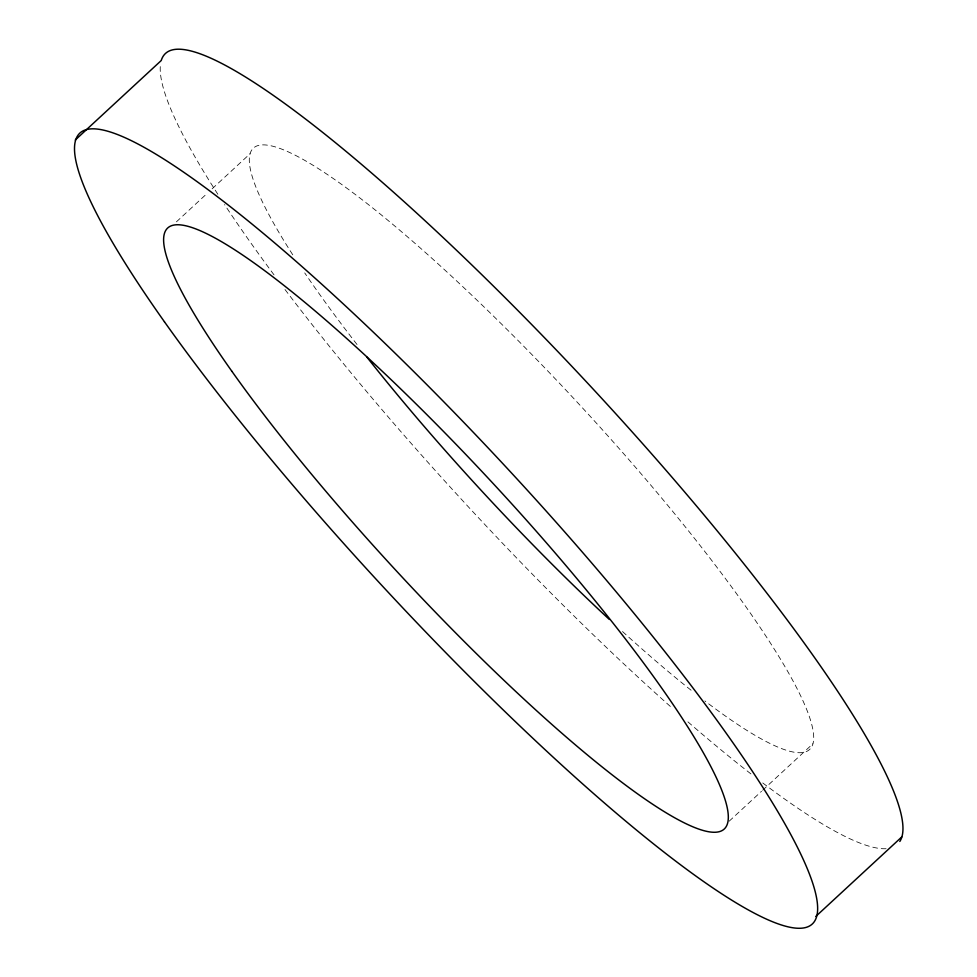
<?xml version="1.0" encoding="UTF-8"?>
<svg xmlns="http://www.w3.org/2000/svg" width="977" height="977" viewBox="0 0 977 977"><rect width="100%" height="100%" fill="white"/><g stroke="black" fill="none" stroke-linecap="round" stroke-linejoin="round"><path stroke-width="0.73" stroke-dasharray="4.88 3.66" d="M176.422 221.828L207.674 192.933M212.143 188.805L250.088 153.719M729.147 821.217L761.51 791.297M762.634 790.259L812.864 743.815M886.078 848.708A538.938 85.768 47.2 0 1 761.046 781.673M750.947 773.906A538.938 85.768 47.2 0 1 685.561 719.817M670.344 706.432A538.938 85.768 47.2 0 1 284.014 288.203M274.036 274.891A538.938 85.768 47.2 0 1 224.551 204.559M217.847 194.264A538.938 85.768 47.2 0 1 160.582 63.603M292.758 254.802A409.595 65.19 47.2 0 1 373.226 208.394A409.595 65.19 47.2 0 1 759.679 626.77A409.595 65.19 47.2 0 1 704.881 700.961M691.093 690.226A409.595 65.19 47.2 0 1 621.702 630.812M357.02 344.515A409.595 65.19 47.2 0 1 304.726 272.925"/><path stroke-width="1.47" d="M75.278 140.004L161.229 60.537A538.938 85.768 47.2 0 1 568.345 362.626A538.938 85.768 47.2 0 1 899.805 841.478M815.771 916.463L901.722 836.996M609.33 619.442A409.595 65.19 47.2 0 1 366.851 357.057M164.454 321.799A538.938 85.768 47.2 0 0 796.096 928.15A538.938 85.768 47.2 0 0 376.011 334.745A538.938 85.768 47.2 0 0 164.454 321.799M231.915 371.345A409.595 65.19 47.2 0 0 711.964 832.172A409.595 65.19 47.2 0 0 392.693 381.189A409.595 65.19 47.2 0 0 231.915 371.345"/></g></svg>
